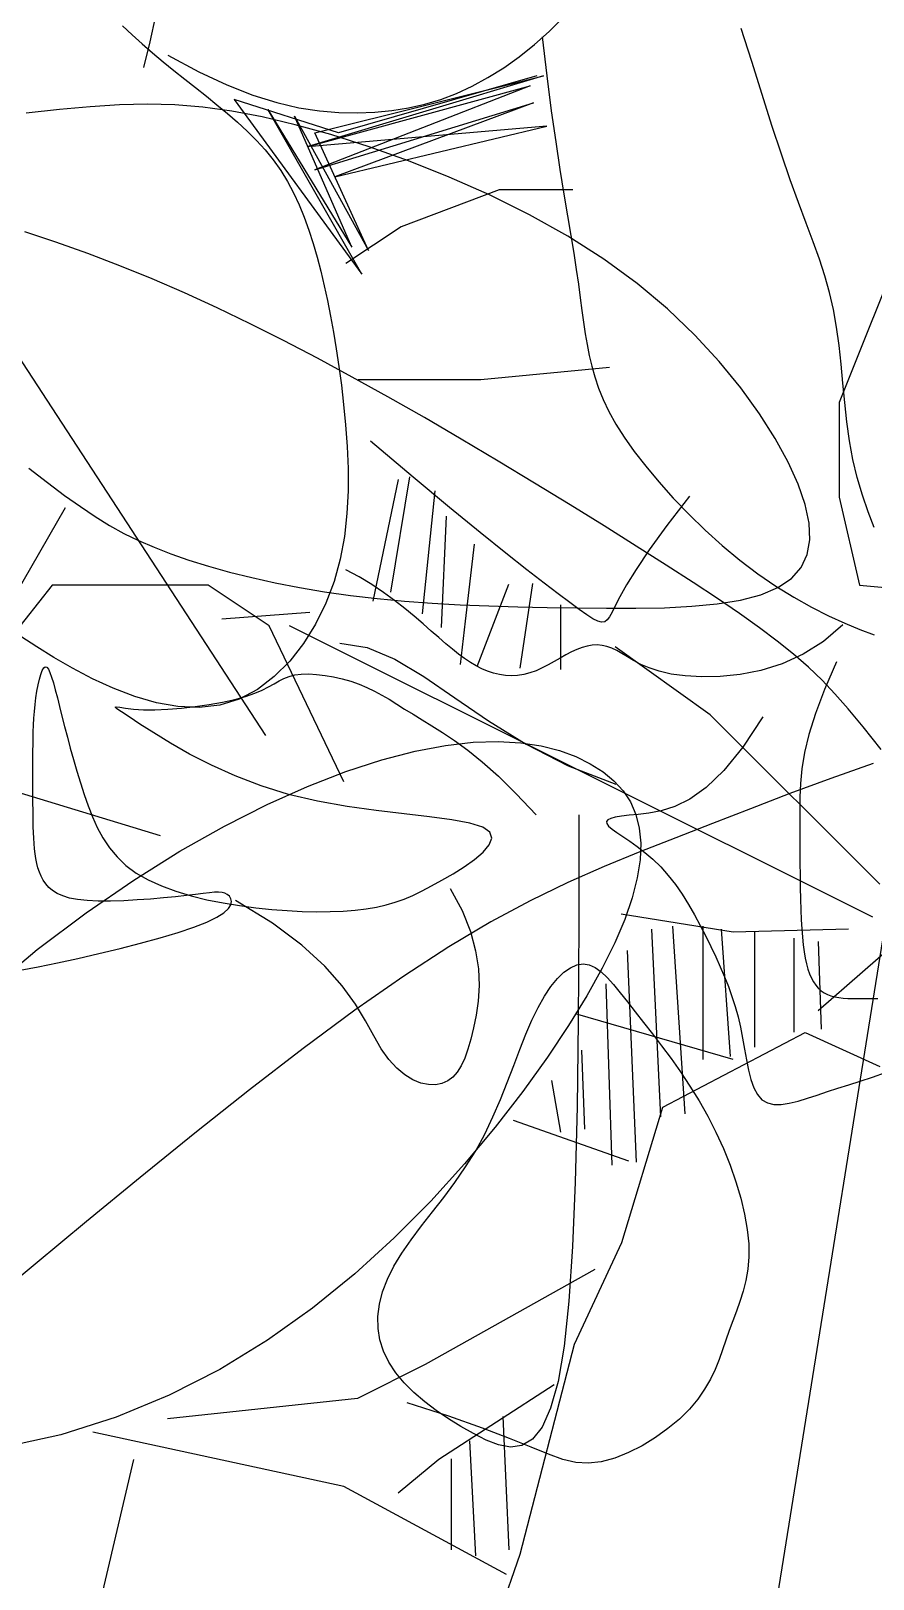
# Model space of a CAD drawing. Header units: metres. Extents: x 10 to 239, y 2 to 253.
# Drawn here: x 99.423 to 100.762, y 54.662 to 57.125 of the extents above; entities that cross this region are included whole.
import ezdxf

# ---------------------------------------------------------------- set-up
doc = ezdxf.new("R2010")
doc.units = ezdxf.units.M
doc.header["$MEASUREMENT"] = 0
doc.layers.add('1', color=7, linetype='Continuous')
doc.layers.add('cot200', color=9, linetype='Continuous')
doc.layers.add('bloques ARBOLES', color=7, linetype='Continuous', true_color=0xb8d897)

# ---------------------------------------------------------------- blocks, each defined once
blk = doc.blocks.new('A$C6F4E7DED')
for p, q in [((1630.4, 2051.07), (1642, 2051.37)), ((1642, 2051.37), (1653.77, 2051.1)), ((1579.86, 2042.79), (1593.7, 2046.07)), ((1593.7, 2046.07), (1606.55, 2048.5)), ((1606.55, 2048.5), (1618.68, 2050.14)), ((1618.68, 2050.14), (1630.4, 2051.07)), ((1653.77, 2051.1), (1665.99, 2050.36)), ((1665.99, 2050.36), (1678.98, 2049.2)), ((1678.98, 2049.2), (1692.9, 2047.69)), ((1548.82, 2033.49), (1564.83, 2038.59)), ((1564.83, 2038.59), (1579.86, 2042.79)), ((1532.16, 2027.54), (1548.82, 2033.49)), ((1515.15, 2020.76), (1532.16, 2027.54)), ((1498.12, 2013.21), (1515.15, 2020.76)), ((1481.39, 2004.92), (1498.12, 2013.21)), ((1316.98, 2011.48), (1351.21, 1925.98)), ((1465.27, 1995.92), (1481.39, 2004.92)), ((1450.08, 1986.27), (1465.27, 1995.92)), ((1667.07, 1988.58), (1680.45, 1993.37)), ((1680.45, 1993.37), (1693.54, 1997.77)), ((1436.09, 1976.01), (1450.08, 1986.27)), ((1653.55, 1983.42), (1667.07, 1988.58)), ((1639.99, 1977.9), (1653.55, 1983.42)), ((1423.34, 1965.3), (1436.09, 1976.01)), ((1626.38, 1972.01), (1639.99, 1977.9)), ((1612.68, 1965.74), (1626.38, 1972.01)), ((1411.82, 1954.29), (1423.34, 1965.3)), ((1598.82, 1959.08), (1612.68, 1965.74)), ((1401.54, 1943.17), (1411.82, 1954.29)), ((1584.76, 1952.02), (1598.82, 1959.08)), ((1570.45, 1944.55), (1584.76, 1952.02)), ((1392.48, 1932.08), (1401.54, 1943.17)), ((1555.84, 1936.65), (1570.45, 1944.55)), ((1540.88, 1928.32), (1555.84, 1936.65)), ((1384.64, 1921.21), (1392.48, 1932.08)), ((1525.56, 1919.57), (1540.88, 1928.32)), ((1351.21, 1925.98), (1351.21, 1886.08)), ((1378.01, 1910.72), (1384.64, 1921.21)), ((1510.04, 1910.52), (1525.56, 1919.57)), ((1372.6, 1900.78), (1378.01, 1910.72)), ((1494.52, 1901.3), (1510.04, 1910.52)), ((1368.39, 1891.52), (1372.6, 1900.78)), ((1479.2, 1892.05), (1494.52, 1901.3)), ((1691.78, 1898.25), (1683.97, 1892.23)), ((1365.44, 1882.99), (1368.39, 1891.52)), ((1464.28, 1882.91), (1479.2, 1892.05)), ((1683.97, 1892.23), (1676.81, 1886.87)), ((1351.21, 1886.08), (1342.65, 1849.03)), ((1363.8, 1875.2), (1365.44, 1882.99)), ((1449.97, 1874.02), (1464.28, 1882.91)), ((1670.19, 1882.14), (1663.94, 1877.96)), ((1676.81, 1886.87), (1670.19, 1882.14)), ((1663.94, 1877.96), (1657.88, 1874.24)), ((1719.15, 1807.68), (1676.36, 1881.78)), ((1363.51, 1868.18), (1363.8, 1875.2)), ((1436.45, 1865.52), (1449.97, 1874.02)), ((1651.85, 1870.89), (1645.67, 1867.85)), ((1657.88, 1874.24), (1651.85, 1870.89)), ((1364.62, 1861.94), (1363.51, 1868.18)), ((1423.94, 1857.55), (1436.45, 1865.52)), ((1639.16, 1865.01), (1632.15, 1862.3)), ((1645.67, 1867.85), (1639.16, 1865.01)), ((1367.18, 1856.49), (1364.62, 1861.94)), ((1371.25, 1851.86), (1367.18, 1856.49)), ((1412.58, 1850.21), (1423.94, 1857.55)), ((1616.27, 1857.09), (1607.44, 1854.61)), ((1624.52, 1859.66), (1616.27, 1857.09)), ((1632.15, 1862.3), (1624.52, 1859.66)), ((1376.88, 1848.05), (1371.25, 1851.86)), ((1402.32, 1843.44), (1412.58, 1850.21)), ((1588.3, 1850.08), (1578.07, 1848.08)), ((1598.11, 1852.27), (1588.3, 1850.08)), ((1607.44, 1854.61), (1598.11, 1852.27)), ((1342.65, 1849.03), (1311.27, 1846.18)), ((1384.06, 1845.08), (1376.88, 1848.05)), ((1392.64, 1842.84), (1384.06, 1845.08)), ((1402.4, 1841.26), (1392.64, 1842.84)), ((1393.07, 1837.13), (1402.32, 1843.44)), ((1545.39, 1843.43), (1533.96, 1842.38)), ((1556.57, 1844.73), (1545.39, 1843.43)), ((1567.48, 1846.28), (1556.57, 1844.73)), ((1578.07, 1848.08), (1567.48, 1846.28)), ((1590.8, 1831.93), (1616.47, 1849.03)), ((1616.47, 1849.03), (1682.07, 1849.03)), ((1682.07, 1849.03), (1724.85, 1794.88)), ((1384.72, 1831.19), (1393.07, 1837.13)), ((1413.12, 1840.22), (1402.4, 1841.26)), ((1424.61, 1839.62), (1413.12, 1840.22)), ((1436.64, 1839.37), (1424.61, 1839.62)), ((1449.01, 1839.37), (1436.64, 1839.37)), ((1461.49, 1839.51), (1449.01, 1839.37)), ((1473.92, 1839.71), (1461.49, 1839.51)), ((1486.24, 1839.99), (1473.92, 1839.71)), ((1498.43, 1840.37), (1486.24, 1839.99)), ((1510.46, 1840.87), (1498.43, 1840.37)), ((1522.31, 1841.53), (1510.46, 1840.87)), ((1533.96, 1842.38), (1522.31, 1841.53)), ((1573.68, 1837.63), (1610.76, 1834.78)), ((1336.94, 1709.38), (1582.24, 1831.93)), ((1377.17, 1825.52), (1384.72, 1831.19)), ((1559.42, 1766.38), (1590.8, 1831.93)), ((1370.32, 1820.02), (1377.17, 1825.52)), ((1364.08, 1814.58), (1370.32, 1820.02)), ((1405.4, 1794.6), (1445.33, 1823.1)), ((1358.34, 1809.11), (1364.08, 1814.58)), ((1352.92, 1803.43), (1358.34, 1809.11)), ((1347.34, 1797.06), (1352.92, 1803.43)), ((1334.09, 1723.35), (1405.4, 1794.6)), ((1341.06, 1789.44), (1347.34, 1797.06)), ((1333.5, 1780.02), (1341.06, 1789.44)), ((1468.71, 1779.54), (1461.86, 1776.99)), ((1476.39, 1781.52), (1468.71, 1779.54)), ((1484.97, 1782.83), (1476.39, 1781.52)), ((1494.5, 1783.35), (1484.97, 1782.83)), ((1505.06, 1783), (1494.5, 1783.35)), ((1516.69, 1781.65), (1505.06, 1783)), ((1529.47, 1779.2), (1516.69, 1781.65)), ((1543.43, 1775.57), (1529.47, 1779.2)), ((1336.88, 1774.08), (1354.65, 1767.81)), ((1455.79, 1773.98), (1450.44, 1770.59)), ((1461.86, 1776.99), (1455.79, 1773.98)), ((1558.51, 1770.66), (1543.43, 1775.57)), ((1636.43, 1743.58), (1739.11, 1774.93)), ((1354.65, 1767.81), (1371.85, 1761.39)), ((1445.84, 1766.8), (1441.98, 1762.58)), ((1450.44, 1770.59), (1445.84, 1766.8)), ((1574.62, 1764.43), (1558.51, 1770.66)), ((1376.88, 1424.38), (1322.68, 1763.53)), ((1371.85, 1761.39), (1388.45, 1754.99)), ((1441.98, 1762.58), (1438.91, 1757.89)), ((1591.69, 1756.82), (1574.62, 1764.43)), ((1388.45, 1754.99), (1404.45, 1748.79)), ((1436.64, 1752.68), (1435.2, 1746.93)), ((1438.91, 1757.89), (1436.64, 1752.68)), ((1609.62, 1747.76), (1591.69, 1756.82)), ((1404.45, 1748.79), (1419.87, 1742.86)), ((1435.2, 1746.93), (1434.6, 1740.58)), ((1628.34, 1737.19), (1609.62, 1747.76)), ((1419.87, 1742.86), (1434.95, 1736.97)), ((1434.6, 1740.58), (1434.87, 1733.6)), ((1434.87, 1733.6), (1436.04, 1725.96)), ((1434.95, 1736.97), (1449.98, 1730.8)), ((1647.77, 1725.05), (1628.34, 1737.19)), ((1436.04, 1725.96), (1438.16, 1717.61)), ((1449.98, 1730.8), (1465.24, 1724.03)), ((1465.24, 1724.03), (1481.01, 1716.35)), ((1667.81, 1711.28), (1647.77, 1725.05)), ((1438.16, 1717.61), (1441.27, 1708.51)), ((1481.01, 1716.35), (1497.57, 1707.44)), ((1395.72, 1703.09), (1442.86, 1710.73)), ((1441.27, 1708.51), (1445.45, 1698.63)), ((1497.57, 1707.44), (1515.22, 1696.99)), ((1688.3, 1695.82), (1667.81, 1711.28)), ((1347.29, 1704.37), (1395.72, 1703.09)), ((1370.23, 1700.55), (1370.23, 1661.08)), ((1386.8, 1703.09), (1386.8, 1654.71)), ((1400.81, 1704.37), (1396.99, 1650.89)), ((1408.46, 1705.64), (1408.46, 1649.62)), ((1421.2, 1705.64), (1416.1, 1626.7)), ((1430.12, 1704.37), (1426.3, 1625.42)), ((1360.04, 1699.27), (1358.76, 1662.35)), ((1440.32, 1695.45), (1436.49, 1606.32)), ((1445.45, 1698.63), (1450.74, 1687.93)), ((1515.22, 1696.99), (1534.23, 1684.67)), ((1708.76, 1678.59), (1688.3, 1695.82)), ((1450.74, 1687.93), (1457.2, 1676.36)), ((1449.24, 1681.45), (1446.69, 1605.05)), ((1534.23, 1684.67), (1554.77, 1670.29)), ((1457.2, 1676.36), (1464.89, 1663.89)), ((1395.72, 1649.62), (1461.98, 1668.72)), ((1554.77, 1670.29), (1576.54, 1654.19)), ((1365.47, 1660.93), (1334.09, 1646.68)), ((1425.36, 1629.58), (1365.47, 1660.93)), ((1464.89, 1663.89), (1473.85, 1650.48)), ((1576.54, 1654.19), (1599.13, 1636.8)), ((1459.43, 1653.44), (1458.16, 1620.33)), ((1473.85, 1650.48), (1484.14, 1636.14)), ((1472.17, 1640.7), (1468.35, 1619.06)), ((1484.14, 1636.14), (1495.75, 1621.1)), ((1599.13, 1636.8), (1622.11, 1618.59)), ((1442.48, 1572.58), (1425.36, 1629.58)), ((1439.63, 1606.78), (1488.11, 1623.88)), ((1495.75, 1621.1), (1508.64, 1605.63)), ((1622.11, 1618.59), (1645.07, 1600)), ((1508.64, 1605.63), (1522.79, 1590.01)), ((1645.07, 1600), (1667.59, 1581.47)), ((1522.79, 1590.01), (1538.18, 1574.51)), ((1667.59, 1581.47), (1689.25, 1563.48)), ((1462.44, 1529.83), (1442.48, 1572.58)), ((1538.18, 1574.51), (1554.78, 1559.4)), ((1689.25, 1563.48), (1709.64, 1546.45)), ((1453.89, 1561.18), (1525.19, 1521.28)), ((1554.78, 1559.4), (1572.56, 1544.97)), ((1572.56, 1544.97), (1591.51, 1531.49)), ((1591.51, 1531.49), (1611.59, 1519.22)), ((1485.26, 1441.48), (1462.44, 1529.83)), ((1525.19, 1521.28), (1553.72, 1507.03)), ((1611.59, 1519.22), (1632.79, 1508.38)), ((1471, 1512.73), (1519.49, 1481.38)), ((1553.72, 1507.03), (1633.58, 1498.48)), ((1632.79, 1508.38), (1655.07, 1499.15)), ((1492.56, 1499.37), (1490.01, 1443.35)), ((1655.07, 1499.15), (1678.41, 1491.74)), ((1559.42, 1469.98), (1664.96, 1492.78)), ((1678.41, 1491.74), (1702.79, 1486.35)), ((1506.58, 1489.18), (1504.03, 1440.8)), ((1514.22, 1481.54), (1514.22, 1443.35)), ((1519.49, 1481.38), (1536.6, 1467.13)), ((1647.84, 1481.38), (1670.66, 1384.48)), ((1490.97, 1432.93), (1559.42, 1469.98)), ((1505.23, 1384.48), (1485.26, 1441.48)), ((1322.96, 623.06), (1116.26, 306.06)), ((996.92, 602.28), (991.05, 608.17)), ((1162.42, 608.88), (1164.84, 597.92)), ((911.81, 589.56), (916.21, 603.57)), ((1003.11, 596.75), (996.92, 602.28)), ((999.92, 600.02), (997.99, 583.57)), ((1172.34, 600.79), (1168.14, 596.99)), ((1176.35, 604.65), (1172.34, 600.79)), ((1009.53, 591.63), (1003.11, 596.75)), ((1163.79, 593.24), (1159.33, 589.54)), ((1168.14, 596.99), (1163.79, 593.24)), ((1164.84, 597.92), (1167.57, 587.14)), ((907.49, 575.81), (911.81, 589.56)), ((1016.09, 586.98), (1009.53, 591.63)), ((1022.71, 582.84), (1016.09, 586.98)), ((1157.25, 592.29), (1144.29, 585.32)), ((1159.33, 589.54), (1154.79, 585.88)), ((997.99, 583.57), (996.09, 568.88)), ((1095.51, 559.56), (999.32, 583.59)), ((999.32, 583.59), (1098.34, 553.91)), ((1002.15, 583.59), (1085.61, 559.56)), ((1029.3, 579.25), (1022.71, 582.84)), ((1132.43, 579.77), (1121.55, 575.5)), ((1144.29, 585.32), (1132.43, 579.77)), ((1150.21, 582.25), (1145.64, 578.64)), ((1154.79, 585.88), (1150.21, 582.25)), ((903.32, 562.7), (907.49, 575.81)), ((1098.34, 553.91), (1004.98, 579.35)), ((1004.98, 579.35), (1095.51, 544.01)), ((1035.9, 576.21), (1029.3, 579.25)), ((1042.53, 573.68), (1035.9, 576.21)), ((1049.25, 571.65), (1042.53, 573.68)), ((1129.46, 573.69), (1075.71, 500.2)), ((1085.61, 559.56), (1129.46, 573.69)), ((1121.55, 575.5), (1111.52, 572.35)), ((1141.1, 575.03), (1136.63, 571.43)), ((1145.64, 578.64), (1141.1, 575.03)), ((996.09, 568.88), (994.23, 555.81)), ((1095.51, 544.01), (1003.57, 572.28)), ((1003.57, 572.28), (1087.02, 541.18)), ((1056.09, 570.09), (1049.25, 571.65)), ((1063.09, 568.98), (1056.09, 570.09)), ((1070.29, 568.3), (1063.09, 568.98)), ((1077.73, 568.02), (1070.29, 568.3)), ((1104, 566.63), (1072.88, 510.09)), ((1075.71, 500.2), (1115.31, 569.45)), ((1085.46, 568.16), (1077.73, 568.02)), ((1115.31, 569.45), (1079.95, 511.5)), ((1079.95, 511.5), (1104, 566.63)), ((1093.6, 568.83), (1085.46, 568.16)), ((1102.25, 570.17), (1093.6, 568.83)), ((1111.52, 572.35), (1102.25, 570.17)), ((1132.27, 567.79), (1128.04, 564.1)), ((1136.63, 571.43), (1132.27, 567.79)), ((899.34, 550.63), (903.32, 562.7)), ((1087.02, 541.18), (997.91, 562.39)), ((997.91, 562.39), (1096.92, 553.91)), ((1123.97, 560.32), (1120.09, 556.44)), ((1128.04, 564.1), (1123.97, 560.32)), ((994.23, 555.81), (992.46, 544.19)), ((1072.88, 510.09), (1095.51, 559.56)), ((1120.09, 556.44), (1116.43, 552.41)), ((895.59, 539.86), (899.34, 550.63)), ((1113, 548.21), (1109.85, 543.81)), ((1116.43, 552.41), (1113, 548.21)), ((992.46, 544.19), (990.78, 533.85)), ((1109.85, 543.81), (1107, 539.2)), ((892.11, 530.28), (895.59, 539.86)), ((987.03, 535.6), (1017.98, 535.6)), ((1017.98, 535.6), (1059.24, 520.13)), ((1104.41, 534.37), (1102.07, 529.33)), ((1107, 539.2), (1104.41, 534.37)), ((888.89, 521.67), (892.11, 530.28)), ((990.78, 533.85), (989.22, 524.64)), ((1102.07, 529.33), (1099.94, 524.1)), ((885.96, 513.8), (888.89, 521.67)), ((989.22, 524.64), (987.82, 516.4)), ((1099.94, 524.1), (1098, 518.68)), ((987.82, 516.4), (986.6, 508.97)), ((1059.24, 520.13), (1082.46, 504.67)), ((1098, 518.68), (1096.22, 513.08)), ((883.33, 506.45), (885.96, 513.8)), ((986.6, 508.97), (985.56, 502.19)), ((1096.22, 513.08), (1094.57, 507.31)), ((881.02, 499.41), (883.33, 506.45)), ((985.56, 502.19), (984.68, 495.97)), ((1094.57, 507.31), (1093.03, 501.39)), ((879.05, 492.45), (881.02, 499.41)), ((984.68, 495.97), (983.92, 490.24)), ((1091.56, 495.3), (1090.18, 489.03)), ((1093.03, 501.39), (1091.56, 495.3)), ((877.42, 485.34), (879.05, 492.45)), ((983.92, 490.24), (983.21, 484.91)), ((1090.18, 489.03), (1088.86, 482.53)), ((876.13, 477.93), (877.42, 485.34)), ((983.21, 484.91), (982.53, 479.91)), ((1088.86, 482.53), (1087.62, 475.77)), ((875.11, 470.22), (876.13, 477.93)), ((982.53, 479.91), (981.82, 475.14)), ((1087.62, 475.77), (1086.46, 468.71)), ((874.27, 462.31), (875.11, 470.22)), ((981.05, 470.54), (980.15, 466.02)), ((981.82, 475.14), (981.05, 470.54)), ((980.15, 466.02), (979.09, 461.5)), ((1086.46, 468.71), (1085.37, 461.31)), ((873.49, 454.26), (874.27, 462.31)), ((971.55, 460.86), (1025.72, 455.71)), ((977.8, 456.93), (976.21, 452.26)), ((979.09, 461.5), (977.8, 456.93)), ((1085.37, 461.31), (1084.35, 453.54)), ((872.7, 446.15), (873.49, 454.26)), ((976.21, 452.26), (974.24, 447.44)), ((1025.72, 455.71), (1077.3, 455.71)), ((1084.35, 453.54), (1083.42, 445.35)), ((871.79, 438.05), (872.7, 446.15)), ((974.24, 447.44), (971.83, 442.42)), ((1083.42, 445.35), (1082.57, 436.73)), ((870.68, 430.04), (871.79, 438.05)), ((968.91, 437.14), (965.4, 431.57)), ((971.83, 442.42), (968.91, 437.14)), ((1082.57, 436.73), (1081.9, 427.75)), ((869.25, 422.21), (870.68, 430.04)), ((965.4, 431.57), (961.24, 425.64)), ((1054.2, 414.79), (1072.14, 429.94)), ((961.24, 425.64), (956.38, 419.34)), ((1081.9, 427.75), (1081.51, 418.49)), ((867.45, 414.6), (869.25, 422.21)), ((956.38, 419.34), (950.87, 412.76)), ((1081.51, 418.49), (1081.51, 409.03)), ((865.31, 407.27), (867.45, 414.6)), ((950.87, 412.76), (944.82, 406.01)), ((1038.91, 402.06), (1054.2, 414.79)), ((1055.7, 414.86), (1063.69, 366.39)), ((1060.49, 413.8), (1071.15, 362.66)), ((862.89, 400.24), (865.31, 407.27)), ((938.03, 406.74), (947.51, 394.38)), ((944.82, 406.01), (938.29, 399.23)), ((1045.03, 409), (1050.37, 357.34)), ((1081.51, 409.03), (1082, 399.45)), ((860.28, 393.54), (862.89, 400.24)), ((938.29, 399.23), (931.39, 392.52)), ((1026.01, 391.48), (1038.91, 402.06)), ((1040.24, 398.35), (1042.37, 351.48)), ((1082, 399.45), (1083.08, 389.85)), ((931.39, 392.52), (924.18, 386.02)), ((947.51, 394.38), (954.87, 384.21)), ((1015.24, 382.8), (1026.01, 391.48)), ((924.18, 386.02), (916.77, 379.84)), ((954.87, 384.21), (960.42, 375.98)), ((1028.51, 386.63), (1032.24, 354.14)), ((1083.08, 389.85), (1084.85, 380.3)), ((916.77, 379.84), (909.23, 374.1)), ((1006.34, 375.77), (1015.24, 382.8)), ((1084.85, 380.3), (1087.42, 370.9)), ((909.23, 374.1), (901.64, 368.9)), ((960.42, 375.98), (964.46, 369.48)), ((999.06, 370.14), (1006.34, 375.77)), ((1071.56, 369.62), (1076.83, 372.81)), ((1076.83, 372.81), (1082.46, 375.82)), ((901.64, 368.9), (894.11, 364.25)), ((964.46, 369.48), (967.29, 364.47)), ((988.32, 362.07), (993.14, 365.66)), ((993.14, 365.66), (999.06, 370.14)), ((1003.99, 370.12), (1009.32, 334.44)), ((1014.12, 369.59), (1027.44, 334.97)), ((1062.01, 362.93), (1066.62, 366.31)), ((1066.62, 366.31), (1071.56, 369.62)), ((1087.42, 370.9), (1090.87, 361.74)), ((886.72, 360.12), (879.57, 356.49)), ((894.11, 364.25), (886.72, 360.12)), ((967.29, 364.47), (969.22, 360.72)), ((969.22, 360.72), (970.54, 357.99)), ((981.17, 356.91), (984.37, 359.17)), ((984.37, 359.17), (988.32, 362.07)), ((992.26, 361.07), (992.26, 333.9)), ((1053.71, 356.25), (1057.71, 359.56)), ((1057.71, 359.56), (1062.01, 362.93)), ((1090.87, 361.74), (1095.16, 352.98)), ((872.73, 353.35), (866.31, 350.67)), ((879.57, 356.49), (872.73, 353.35)), ((873.55, 352.63), (881.61, 345.71)), ((970.54, 357.99), (971.55, 356.06)), ((971.55, 356.06), (972.54, 354.73)), ((972.54, 354.73), (973.63, 353.98)), ((973.63, 353.98), (974.93, 353.81)), ((974.93, 353.81), (976.55, 354.24)), ((976.55, 354.24), (978.59, 355.26)), ((978.59, 355.26), (981.17, 356.91)), ((1032.24, 354.14), (1034.37, 336.03)), ((1046.56, 350.05), (1050, 353.06)), ((1050, 353.06), (1053.71, 356.25)), ((1095.16, 352.98), (1100.24, 344.8)), ((866.31, 350.67), (860.39, 348.43)), ((881.61, 345.71), (890.18, 340.33)), ((1040.43, 344.73), (1043.38, 347.27)), ((1043.38, 347.27), (1046.56, 350.05)), ((1212.39, 343.35), (1219.05, 347.81)), ((890.18, 340.33), (899.03, 336.32)), ((961.51, 337.62), (964.11, 339.18)), ((964.11, 339.18), (966.41, 340.63)), ((966.41, 340.63), (968.54, 341.89)), ((968.54, 341.89), (970.62, 342.88)), ((970.62, 342.88), (972.68, 343.59)), ((972.68, 343.59), (974.72, 344.02)), ((974.72, 344.02), (976.77, 344.2)), ((976.77, 344.2), (978.83, 344.11)), ((978.83, 344.11), (980.94, 343.76)), ((980.94, 343.76), (983.09, 343.16)), ((983.09, 343.16), (985.31, 342.32)), ((985.31, 342.32), (987.6, 341.24)), ((987.6, 341.24), (989.97, 339.99)), ((989.97, 339.99), (992.4, 338.63)), ((992.4, 338.63), (994.87, 337.22)), ((1032.53, 338.47), (1035.04, 340.33)), ((1035.04, 340.33), (1037.66, 342.42)), ((1037.66, 342.42), (1040.43, 344.73)), ((1073.49, 343.09), (1061.82, 338.17)), ((1085.03, 344.89), (1073.49, 343.09)), ((1100.24, 344.8), (1106.05, 337.38)), ((1197.37, 334.38), (1205.19, 338.88)), ((1205.19, 338.88), (1212.39, 343.35)), ((876.13, 337.16), (881.23, 325.47)), ((899.03, 336.32), (907.94, 333.51)), ((907.94, 333.51), (916.68, 331.75)), ((945.69, 331.98), (950.71, 333.13)), ((950.71, 333.13), (954.94, 334.51)), ((954.94, 334.51), (958.5, 336.04)), ((958.5, 336.04), (961.51, 337.62)), ((994.87, 337.22), (997.39, 335.83)), ((997.39, 335.83), (999.94, 334.53)), ((999.94, 334.53), (1002.5, 333.37)), ((1002.5, 333.37), (1005.08, 332.44)), ((1005.08, 332.44), (1007.66, 331.77)), ((1017.87, 331.73), (1020.38, 332.32)), ((1020.38, 332.32), (1022.85, 333.13)), ((1022.85, 333.13), (1025.29, 334.16)), ((1025.29, 334.16), (1027.69, 335.39)), ((1027.69, 335.39), (1030.09, 336.82)), ((1030.09, 336.82), (1032.53, 338.47)), ((1061.82, 338.17), (1049.67, 330.9)), ((1106.05, 337.38), (1112.54, 330.9)), ((1189.01, 330.01), (1197.37, 334.38)), ((1206.85, 332.62), (1206.14, 330.67)), ((1207.53, 334.03), (1206.85, 332.62)), ((1208.19, 334.84), (1207.53, 334.03)), ((1208.83, 335.02), (1208.19, 334.84)), ((1209.47, 334.53), (1208.83, 335.02)), ((1210.11, 333.44), (1209.47, 334.53)), ((1210.72, 331.84), (1210.11, 333.44)), ((916.68, 331.75), (925.05, 330.88)), ((925.05, 330.88), (932.81, 330.73)), ((932.81, 330.73), (939.74, 331.15)), ((939.74, 331.15), (945.69, 331.98)), ((1007.66, 331.77), (1010.23, 331.38)), ((1010.23, 331.38), (1012.8, 331.25)), ((1012.8, 331.25), (1015.34, 331.36)), ((1015.34, 331.36), (1017.87, 331.73)), ((1049.67, 330.9), (1036.68, 322.02)), ((1073.57, 326.35), (1070.41, 324.82)), ((1076.87, 327.71), (1073.57, 326.35)), ((1080.34, 328.92), (1076.87, 327.71)), ((1083.94, 329.95), (1080.34, 328.92)), ((1087.59, 330.79), (1083.94, 329.95)), ((1091.21, 331.42), (1087.59, 330.79)), ((1094.74, 331.83), (1091.21, 331.42)), ((1098.08, 332), (1094.74, 331.83)), ((1101.18, 331.92), (1098.08, 332)), ((1103.95, 331.58), (1101.18, 331.92)), ((1106.35, 330.96), (1103.95, 331.58)), ((1108.5, 330.11), (1106.35, 330.96)), ((1110.55, 329.07), (1108.5, 330.11)), ((1112.65, 327.88), (1110.55, 329.07)), ((1112.54, 330.9), (1119.64, 325.53)), ((1114.95, 326.58), (1112.65, 327.88)), ((1117.61, 325.24), (1114.95, 326.58)), ((1171.24, 322.57), (1180.25, 326)), ((1180.25, 326), (1189.01, 330.01)), ((1205.4, 328.21), (1204.6, 325.29)), ((1206.14, 330.67), (1205.4, 328.21)), ((1211.3, 329.81), (1210.72, 331.84)), ((1211.85, 327.44), (1211.3, 329.81)), ((1212.34, 324.81), (1211.85, 327.44)), ((881.23, 325.47), (885.07, 315.35)), ((1036.68, 322.02), (1022.47, 312.3)), ((1061.04, 319.36), (1057.74, 317.26)), ((1064.21, 321.33), (1061.04, 319.36)), ((1067.31, 323.15), (1064.21, 321.33)), ((1070.41, 324.82), (1067.31, 323.15)), ((1120.77, 323.88), (1117.61, 325.24)), ((1119.64, 325.53), (1127.31, 321.46)), ((1124.58, 322.56), (1120.77, 323.88)), ((1129.14, 321.32), (1124.58, 322.56)), ((1127.31, 321.46), (1135.49, 318.87)), ((1134.32, 320.18), (1129.14, 321.32)), ((1139.92, 319.17), (1134.32, 320.18)), ((1145.75, 318.32), (1139.92, 319.17)), ((1153.03, 318.28), (1162.12, 319.92)), ((1162.12, 319.92), (1171.24, 322.57)), ((1203.74, 321.96), (1202.81, 318.26)), ((1204.6, 325.29), (1203.74, 321.96)), ((1212.77, 322.01), (1212.34, 324.81)), ((1213.13, 319.12), (1212.77, 322.01)), ((1213.41, 316.23), (1213.13, 319.12)), ((885.07, 315.35), (887.82, 306.57)), ((907.08, 313.97), (915.54, 301.15)), ((1050.43, 312.68), (1046.3, 310.17)), ((1054.22, 315.04), (1050.43, 312.68)), ((1057.74, 317.26), (1054.22, 315.04)), ((1135.49, 318.87), (1144.11, 317.85)), ((1144.11, 317.85), (1153.03, 318.28)), ((1151.62, 317.65), (1145.75, 318.32)), ((1157.34, 317.18), (1151.62, 317.65)), ((1162.72, 316.95), (1157.34, 317.18)), ((1167.57, 316.98), (1162.72, 316.95)), ((1171.7, 317.25), (1167.57, 316.98)), ((1169.05, 310.95), (1173.58, 313.97)), ((1175.03, 317.65), (1171.7, 317.25)), ((1173.58, 313.97), (1176.78, 316.09)), ((1177.48, 318.03), (1175.03, 317.65)), ((1176.78, 316.09), (1178.69, 317.4)), ((1178.96, 318.21), (1177.48, 318.03)), ((1178.69, 317.4), (1179.39, 318.05)), ((1179.39, 318.05), (1178.96, 318.21)), ((1201.81, 314.25), (1200.72, 309.96)), ((1202.81, 318.26), (1201.81, 314.25)), ((1213.63, 313.35), (1213.41, 316.23)), ((1213.78, 310.49), (1213.63, 313.35)), ((887.82, 306.57), (889.67, 298.91)), ((1022.47, 312.3), (1006.69, 302.49)), ((1041.76, 307.35), (1036.76, 304.01)), ((1046.3, 310.17), (1041.76, 307.35)), ((1156.22, 302.89), (1163.23, 307.18)), ((1163.23, 307.18), (1169.05, 310.95)), ((1200.72, 309.96), (1199.55, 305.45)), ((1213.88, 307.69), (1213.78, 310.49)), ((1213.94, 304.94), (1213.88, 307.69)), ((915.54, 301.15), (923.49, 291.4)), ((1006.69, 302.49), (988.98, 293.35)), ((1031.22, 299.96), (1025.09, 295)), ((1036.76, 304.01), (1031.22, 299.96)), ((1148.12, 298.29), (1156.22, 302.89)), ((1198.3, 300.76), (1196.97, 295.96)), ((1199.55, 305.45), (1198.3, 300.76)), ((1213.98, 302.27), (1213.94, 304.94)), ((1213.99, 299.69), (1213.98, 302.27)), ((1213.99, 297.22), (1213.99, 299.69)), ((889.67, 298.91), (890.79, 292.12)), ((988.98, 293.35), (968.97, 285.62)), ((1025.09, 295), (1018.3, 288.94)), ((1128.97, 289.09), (1139, 293.62)), ((1139, 293.62), (1148.12, 298.29)), ((1196.97, 295.96), (1195.56, 291.09)), ((1213.99, 294.86), (1213.99, 297.22)), ((1213.99, 292.6), (1213.99, 294.86)), ((890.79, 292.12), (891.36, 285.97)), ((923.49, 291.4), (930.92, 284.29)), ((1018.3, 288.94), (1010.79, 281.59)), ((1118.12, 284.91), (1128.97, 289.09)), ((1195.56, 291.09), (1194.07, 286.19)), ((1213.99, 290.4), (1213.99, 292.6)), ((1213.99, 288.25), (1213.99, 290.4)), ((1213.99, 286.12), (1213.99, 288.25)), ((891.36, 285.97), (891.57, 280.24)), ((891.57, 280.24), (891.6, 274.67)), ((930.92, 284.29), (937.81, 279.37)), ((1010.79, 281.59), (1002.5, 272.74)), ((1094.34, 278.48), (1106.53, 281.33)), ((1106.53, 281.33), (1118.12, 284.91)), ((1192.5, 281.33), (1190.83, 276.54)), ((1194.07, 286.19), (1192.5, 281.33)), ((1213.99, 283.99), (1213.99, 286.12)), ((1213.99, 281.83), (1213.99, 283.99)), ((1213.99, 279.61), (1213.99, 281.83)), ((891.6, 274.67), (891.6, 269.09)), ((937.81, 279.37), (944.13, 276.21)), ((944.13, 276.21), (949.87, 274.38)), ((949.87, 274.38), (955.01, 273.44)), ((1057.95, 273.17), (1069.65, 274.56)), ((1069.65, 274.56), (1081.92, 276.28)), ((1081.92, 276.28), (1094.34, 278.48)), ((1190.83, 276.54), (1189.01, 271.87)), ((1213.97, 272.57), (1213.98, 274.97)), ((1213.98, 274.97), (1213.99, 277.32)), ((1213.99, 277.32), (1213.99, 279.61)), ((891.6, 269.09), (891.59, 263.51)), ((955.01, 273.44), (959.52, 272.95)), ((959.52, 272.95), (963.39, 272.55)), ((963.39, 272.55), (966.6, 272.15)), ((966.6, 272.15), (969.17, 271.71)), ((969.17, 271.71), (971.07, 271.21)), ((971.98, 268.01), (970.53, 266.78)), ((971.07, 271.21), (972.31, 270.61)), ((972.77, 269.04), (971.98, 268.01)), ((972.31, 270.61), (972.88, 269.9)), ((972.88, 269.9), (972.77, 269.04)), ((984.45, 272.74), (984.52, 226.93)), ((1021.89, 265.43), (1024.86, 267.58)), ((1024.86, 267.58), (1030.27, 269.3)), ((1030.27, 269.3), (1037.86, 270.7)), ((1037.86, 270.7), (1047.22, 271.93)), ((1047.22, 271.93), (1057.95, 273.17)), ((1186.96, 267.35), (1184.6, 263.02)), ((1189.01, 271.87), (1186.96, 267.35)), ((1213.81, 265.35), (1213.88, 267.75)), ((1213.88, 267.75), (1213.94, 270.16)), ((1213.94, 270.16), (1213.97, 272.57)), ((891.59, 263.51), (891.58, 257.97)), ((963.12, 261.68), (959.98, 259.44)), ((965.99, 263.63), (963.12, 261.68)), ((968.5, 265.33), (965.99, 263.63)), ((970.53, 266.78), (968.5, 265.33)), ((1021.13, 262.89), (1021.89, 265.43)), ((1022.21, 260.06), (1021.13, 262.89)), ((1184.6, 263.02), (1181.86, 258.91)), ((1213.38, 258.5), (1213.56, 260.71)), ((1213.56, 260.71), (1213.7, 263)), ((1213.7, 263), (1213.81, 265.35)), ((891.58, 257.97), (891.55, 252.52)), ((953.35, 254.04), (950.06, 250.83)), ((956.69, 256.9), (953.35, 254.04)), ((959.98, 259.44), (956.69, 256.9)), ((1024.75, 257.06), (1022.21, 260.06)), ((1028.37, 253.98), (1024.75, 257.06)), ((1032.71, 250.91), (1028.37, 253.98)), ((1178.65, 255.05), (1174.92, 251.49)), ((1181.86, 258.91), (1178.65, 255.05)), ((1212.43, 252.34), (1212.83, 254.31)), ((1212.83, 254.31), (1213.14, 256.36)), ((1213.14, 256.36), (1213.38, 258.5)), ((891.55, 252.52), (891.5, 247.23)), ((950.06, 250.83), (946.92, 247.28)), ((1037.4, 247.97), (1032.71, 250.91)), ((1042.05, 245.25), (1037.4, 247.97)), ((1170.57, 248.26), (1165.58, 245.37)), ((1174.92, 251.49), (1170.57, 248.26)), ((1210.58, 246.9), (1211.32, 248.63)), ((1211.32, 248.63), (1211.94, 250.44)), ((1211.94, 250.44), (1212.43, 252.34)), ((891.42, 242.14), (891.31, 237.31)), ((891.5, 247.23), (891.42, 242.14)), ((943.93, 243.42), (941.09, 239.33)), ((946.92, 247.28), (943.93, 243.42)), ((1038.61, 241.81), (1033.62, 232.45)), ((1046.38, 242.83), (1042.05, 245.25)), ((1050.4, 240.71), (1046.38, 242.83)), ((1160, 242.83), (1153.94, 240.61)), ((1165.58, 245.37), (1160, 242.83)), ((1205.77, 240.87), (1207.35, 242.22)), ((1207.35, 242.22), (1208.63, 243.68)), ((1208.63, 243.68), (1209.69, 245.25)), ((1209.69, 245.25), (1210.58, 246.9)), ((891.31, 237.31), (891.17, 232.79)), ((938.4, 235.05), (935.85, 230.65)), ((941.09, 239.33), (938.4, 235.05)), ((1054.23, 238.88), (1050.4, 240.71)), ((1057.95, 237.3), (1054.23, 238.88)), ((1061.68, 235.97), (1057.95, 237.3)), ((1065.5, 234.86), (1061.68, 235.97)), ((1069.53, 233.95), (1065.5, 234.86)), ((1113.26, 227.13), (1128.88, 236.66)), ((1127.12, 234.56), (1120.28, 233.65)), ((1134, 235.69), (1127.12, 234.56)), ((1130.5, 236.28), (1130.76, 237.48)), ((1130.81, 234.89), (1130.5, 236.28)), ((1130.76, 237.48), (1131.42, 238.47)), ((1131.85, 233.31), (1130.81, 234.89)), ((1131.42, 238.47), (1132.32, 239.24)), ((1132.32, 239.24), (1133.34, 239.76)), ((1133.34, 239.76), (1134.52, 240.07)), ((1140.84, 237.06), (1134, 235.69)), ((1134.52, 240.07), (1135.94, 240.19)), ((1135.94, 240.19), (1137.69, 240.15)), ((1137.69, 240.15), (1139.84, 239.96)), ((1139.84, 239.96), (1142.47, 239.66)), ((1147.52, 238.7), (1140.84, 237.06)), ((1142.47, 239.66), (1145.67, 239.26)), ((1145.67, 239.26), (1149.51, 238.81)), ((1153.94, 240.61), (1147.52, 238.7)), ((1149.51, 238.81), (1154.04, 238.31)), ((1154.04, 238.31), (1159.11, 237.81)), ((1159.11, 237.81), (1164.56, 237.33)), ((1164.56, 237.33), (1170.2, 236.93)), ((1170.2, 236.93), (1175.86, 236.62)), ((1175.86, 236.62), (1181.37, 236.45)), ((1181.37, 236.45), (1186.54, 236.45)), ((1186.54, 236.45), (1191.21, 236.66)), ((1191.21, 236.66), (1195.23, 237.1)), ((1195.23, 237.1), (1198.63, 237.76)), ((1198.63, 237.76), (1201.48, 238.62)), ((1201.48, 238.62), (1203.83, 239.67)), ((1203.83, 239.67), (1205.77, 240.87)), ((890.99, 228.62), (890.76, 224.79)), ((891.17, 232.79), (890.99, 228.62)), ((935.85, 230.65), (933.44, 226.19)), ((1033.62, 232.45), (1030.11, 223.68)), ((1073.86, 233.22), (1069.53, 233.95)), ((1078.57, 232.66), (1073.86, 233.22)), ((1083.65, 232.26), (1078.57, 232.66)), ((1089.08, 232.04), (1083.65, 232.26)), ((1094.81, 231.99), (1089.08, 232.04)), ((1100.83, 232.12), (1094.81, 231.99)), ((1107.1, 232.44), (1100.83, 232.12)), ((1113.6, 232.95), (1107.1, 232.44)), ((1120.28, 233.65), (1113.6, 232.95)), ((1133.77, 231.56), (1131.85, 233.31)), ((1136.74, 229.67), (1133.77, 231.56)), ((1140.92, 227.64), (1136.74, 229.67)), ((842.6, 226.35), (883.86, 190.27)), ((890.76, 224.79), (890.48, 221.29)), ((931.16, 221.73), (929, 217.33)), ((933.44, 226.19), (931.16, 221.73)), ((984.52, 226.93), (984.77, 186.02)), ((1030.11, 223.68), (1027.89, 215.5)), ((1100.9, 217.93), (1113.26, 227.13)), ((1146.4, 225.49), (1140.92, 227.64)), ((1153.02, 223.26), (1146.4, 225.49)), ((1160.55, 220.99), (1153.02, 223.26)), ((889.76, 215.16), (889.3, 212.5)), ((890.15, 218.08), (889.76, 215.16)), ((890.48, 221.29), (890.15, 218.08)), ((929, 217.33), (926.96, 213.04)), ((1027.89, 215.5), (1026.74, 207.91)), ((1091.31, 209.14), (1100.9, 217.93)), ((1168.75, 218.73), (1160.55, 220.99)), ((1177.39, 216.5), (1168.75, 218.73)), ((1186.25, 214.35), (1177.39, 216.5)), ((888.77, 210.08), (888.16, 207.88)), ((889.3, 212.5), (888.77, 210.08)), ((925.06, 208.83), (923.28, 204.67)), ((926.96, 213.04), (925.06, 208.83)), ((977.67, 208.51), (975.15, 206.7)), ((980.18, 209.64), (977.67, 208.51)), ((982.73, 210.03), (980.18, 209.64)), ((985.35, 209.63), (982.73, 210.03)), ((988.02, 208.45), (985.35, 209.63)), ((990.74, 206.52), (988.02, 208.45)), ((1083.99, 200.85), (1091.31, 209.14)), ((1195.09, 212.32), (1186.25, 214.35)), ((1203.67, 210.46), (1195.09, 212.32)), ((1211.81, 208.79), (1203.67, 210.46)), ((1219.42, 207.37), (1211.81, 208.79)), ((885.84, 202.48), (884.89, 201.06)), ((886.71, 204.09), (885.84, 202.48)), ((887.48, 205.89), (886.71, 204.09)), ((888.16, 207.88), (887.48, 205.89)), ((923.28, 204.67), (921.64, 200.53)), ((972.57, 204.28), (969.9, 201.33)), ((975.15, 206.7), (972.57, 204.28)), ((993.48, 203.85), (990.74, 206.52)), ((996.21, 200.49), (993.48, 203.85)), ((1026.74, 207.91), (1026.45, 200.89)), ((861.06, 195.45), (858.75, 195.52)), ((863.26, 195.43), (861.06, 195.45)), ((865.38, 195.43), (863.26, 195.43)), ((867.45, 195.43), (865.38, 195.43)), ((869.48, 195.45), (867.45, 195.43)), ((871.44, 195.52), (869.48, 195.45)), ((873.33, 195.64), (871.44, 195.52)), ((875.14, 195.85), (873.33, 195.64)), ((876.87, 196.15), (875.14, 195.85)), ((878.49, 196.58), (876.87, 196.15)), ((880, 197.14), (878.49, 196.58)), ((881.39, 197.87), (880, 197.14)), ((882.66, 198.76), (881.39, 197.87)), ((883.83, 199.82), (882.66, 198.76)), ((884.89, 201.06), (883.83, 199.82)), ((920.14, 196.36), (918.78, 192.14)), ((921.64, 200.53), (920.14, 196.36)), ((967.07, 197.89), (964.06, 194.04)), ((969.9, 201.33), (967.07, 197.89)), ((998.93, 196.44), (996.21, 200.49)), ((1001.61, 191.74), (998.93, 196.44)), ((1026.45, 200.89), (1026.82, 194.43)), ((1078.45, 193.14), (1083.99, 200.85)), ((918.78, 192.14), (917.58, 187.83)), ((960.81, 189.84), (957.29, 185.35)), ((964.06, 194.04), (960.81, 189.84)), ((1004.22, 186.41), (1001.61, 191.74)), ((1026.82, 194.43), (1027.65, 188.53)), ((1074.2, 186.1), (1078.45, 193.14)), ((916.53, 183.4), (915.63, 178.83)), ((917.58, 187.83), (916.53, 183.4)), ((957.29, 185.35), (953.56, 180.58)), ((984.77, 186.02), (985.25, 149.86)), ((1006.77, 180.49), (1004.22, 186.41)), ((1027.65, 188.53), (1028.72, 183.18)), ((1028.72, 183.18), (1029.88, 178.38)), ((1070.76, 179.82), (1074.2, 186.1)), ((915.63, 178.83), (914.82, 174.23)), ((953.56, 180.58), (949.68, 175.53)), ((1009.31, 174.07), (1006.77, 180.49)), ((1029.88, 178.38), (1031.11, 174.12)), ((1067.63, 174.38), (1070.76, 179.82)), ((914.02, 169.71), (913.15, 165.41)), ((914.82, 174.23), (914.02, 169.71)), ((945.71, 170.19), (941.72, 164.58)), ((949.68, 175.53), (945.71, 170.19)), ((1011.89, 167.27), (1009.31, 174.07)), ((1031.11, 174.12), (1032.45, 170.4)), ((1032.45, 170.4), (1033.94, 167.21)), ((1061.06, 166.18), (1064.4, 169.84)), ((1064.4, 169.84), (1067.63, 174.38)), ((861.06, 162.46), (855.62, 164.34)), ((913.15, 165.41), (912.14, 161.46)), ((941.72, 164.58), (937.78, 158.68)), ((1014.59, 160.21), (1011.89, 167.27)), ((1033.94, 167.21), (1035.6, 164.56)), ((1035.6, 164.56), (1037.49, 162.44)), ((1054.27, 161.28), (1057.66, 163.34)), ((1057.66, 163.34), (1061.06, 166.18)), ((866.16, 160.78), (861.06, 162.46)), ((870.98, 159.24), (866.16, 160.78)), ((875.57, 157.78), (870.98, 159.24)), ((880, 156.34), (875.57, 157.78)), ((884.28, 154.89), (880, 156.34)), ((910.91, 157.97), (909.39, 155.08)), ((912.14, 161.46), (910.91, 157.97)), ((937.78, 158.68), (933.94, 152.5)), ((1017.47, 152.98), (1014.59, 160.21)), ((1037.49, 162.44), (1039.63, 160.84)), ((1039.63, 160.84), (1042.05, 159.78)), ((1042.05, 159.78), (1044.78, 159.24)), ((1044.78, 159.24), (1047.77, 159.28)), ((1047.77, 159.28), (1050.95, 159.94)), ((1050.95, 159.94), (1054.27, 161.28)), ((888.4, 153.51), (884.28, 154.89)), ((892.33, 152.31), (888.4, 153.51)), ((896.01, 151.4), (892.33, 152.31)), ((899.41, 150.9), (896.01, 151.4)), ((902.48, 150.9), (899.41, 150.9)), ((905.2, 151.54), (902.48, 150.9)), ((907.51, 152.9), (905.2, 151.54)), ((909.39, 155.08), (907.51, 152.9)), ((933.94, 152.5), (930.29, 146.03)), ((985.25, 149.86), (986.03, 118.28)), ((1020.6, 145.7), (1017.47, 152.98)), ((930.29, 146.03), (926.87, 139.3)), ((1024.05, 138.48), (1020.6, 145.7)), ((926.87, 139.3), (923.73, 132.39)), ((1027.86, 131.43), (1024.05, 138.48)), ((923.73, 132.39), (920.92, 125.38)), ((1032.09, 124.64), (1027.86, 131.43)), ((920.92, 125.38), (918.47, 118.38)), ((1036.62, 118.11), (1032.09, 124.64)), ((918.47, 118.38), (916.42, 111.48)), ((986.03, 118.28), (987.17, 91.1)), ((1041.31, 111.81), (1036.62, 118.11)), ((916.42, 111.48), (914.81, 104.78)), ((1046.03, 105.71), (1041.31, 111.81)), ((914.81, 104.78), (913.69, 98.37)), ((1050.62, 99.8), (1046.03, 105.71)), ((913.69, 98.37), (913.09, 92.34)), ((1054.94, 94.04), (1050.62, 99.8)), ((913.09, 92.34), (913.04, 86.78)), ((1058.87, 88.42), (1054.94, 94.04)), ((913.04, 86.78), (913.46, 81.63)), ((987.17, 91.1), (988.71, 68.16)), ((1062.25, 82.89), (1058.87, 88.42)), ((913.46, 81.63), (914.28, 76.83)), ((1064.97, 77.46), (1062.25, 82.89)), ((914.28, 76.83), (915.4, 72.32)), ((915.4, 72.32), (916.75, 68.03)), ((1067, 72.12), (1064.97, 77.46)), ((1068.33, 66.87), (1067, 72.12)), ((916.75, 68.03), (918.23, 63.9)), ((988.71, 68.16), (990.72, 49.31)), ((1068.97, 61.74), (1068.33, 66.87)), ((918.23, 63.9), (919.76, 59.85)), ((919.76, 59.85), (921.26, 55.84)), ((1068.9, 56.73), (1068.97, 61.74)), ((921.26, 55.84), (922.67, 51.79)), ((1068.12, 51.85), (1068.9, 56.73)), ((922.67, 51.79), (924.06, 47.71)), ((924.06, 47.71), (925.55, 43.6)), ((990.72, 49.31), (993.26, 34.36)), ((1064.4, 42.52), (1066.62, 47.11)), ((1066.62, 47.11), (1068.12, 51.85)), ((925.55, 43.6), (927.23, 39.46)), ((927.23, 39.46), (929.21, 35.3)), ((1061.48, 38.09), (1064.4, 42.52)), ((929.21, 35.3), (931.6, 31.13)), ((993.26, 34.36), (996.36, 23.11)), ((1053.83, 29.76), (1057.92, 33.84)), ((1057.92, 33.84), (1061.48, 38.09)), ((931.6, 31.13), (934.5, 26.95)), ((934.5, 26.95), (938.03, 22.76)), ((1049.3, 25.88), (1053.83, 29.76)), ((938.03, 22.76), (942.23, 18.6)), ((996.36, 23.11), (999.98, 15.17)), ((1025.01, 14.8), (1039.17, 19.8)), ((1039.17, 19.8), (1056.66, 25.34)), ((1039.32, 18.72), (1044.43, 22.2)), ((1044.43, 22.2), (1049.3, 25.88)), ((942.23, 18.6), (947.03, 14.56)), ((947.03, 14.56), (952.28, 10.77)), ((999.98, 15.17), (1004.05, 10.1)), ((1013.66, 10.41), (1025.01, 14.8)), ((1028.72, 12.46), (1034.05, 15.47)), ((1034.05, 15.47), (1039.32, 18.72)), ((952.28, 10.77), (957.85, 7.36)), ((957.85, 7.36), (963.6, 4.45)), ((997.29, 3.75), (1004.6, 6.71)), ((1004.05, 10.1), (1008.49, 7.46)), ((1004.6, 6.71), (1013.66, 10.41)), ((1008.49, 7.46), (1013.25, 6.82)), ((1013.25, 6.82), (1018.26, 7.72)), ((1018.26, 7.72), (1023.44, 9.75)), ((1023.44, 9.75), (1028.72, 12.46)), ((963.6, 4.45), (969.4, 2.17)), ((969.4, 2.17), (975.1, 0.64)), ((975.1, 0.64), (980.58, 0)), ((980.58, 0), (985.81, 0.33)), ((985.81, 0.33), (991.2, 1.6)), ((991.2, 1.6), (997.29, 3.75))]:
    blk.add_line(p, q)
blk = doc.blocks.new('asddsd')
at = {"layer": 'bloques ARBOLES', "xscale": -0.00378276582045174, "yscale": 0.00378276582045174, "zscale": 0.00378276582045174}
for p in [(85.3903, 45.5439, 1.2423), (87.1913, 39.9464, 1.2423)]:
    blk.add_blockref('A$C6F4E7DED', p, dxfattribs=at)

msp = doc.modelspace()

# ---------------------------------------------------------------- linework, layer by layer
at = {"layer": 'cot200'}
for points, knots in [([(105.215, 34.10371), (103.29078, 34.12742), (101.5175, 34.52126), (99.89572, 35.28658), (99.01349, 35.70291), (98.17608, 36.22917), (97.3836, 36.86557), (94.26818, 39.36743), (91.84697, 43.57158), (90.12537, 49.4912), (89.99638, 49.9347), (89.87133, 50.38782), (89.75033, 50.85097), (88.88037, 54.18111), (88.22034, 58.02966), (87.76942, 62.39456)], [2.7323709, 2.7323709, 2.7323709, 2.7323709, 2.9382831, 2.9382831, 2.9382831, 3.0502975, 3.0502975, 3.0502975, 3.4906512, 3.4906512, 3.4906512, 3.5236424, 3.5236424, 3.5236424, 3.7608538, 3.7608538, 3.7608538, 3.7608538]), ([(105.215, 38.77893), (103.21805, 39.64315), (101.44463, 41.05548), (99.89572, 43.01834), (98.29825, 45.04274), (96.93959, 47.65274), (95.82084, 50.85097), (94.68617, 54.09467), (93.79828, 57.94346), (93.15601, 62.39456)], [2.92332982, 2.92332982, 2.92332982, 2.92332982, 3.17348293, 3.17348293, 3.17348293, 3.43147912, 3.43147912, 3.43147912, 3.69314249, 3.69314249, 3.69314249, 3.69314249])]:
    msp.add_open_spline(points, degree=3, knots=knots, dxfattribs=at)

# ---------------------------------------------------------------- block references
at = {"layer": '1', "lineweight": 0}
msp.add_blockref('asddsd', (18.62841, 9.30206), dxfattribs=at)

doc.saveas('drawing.dxf')
